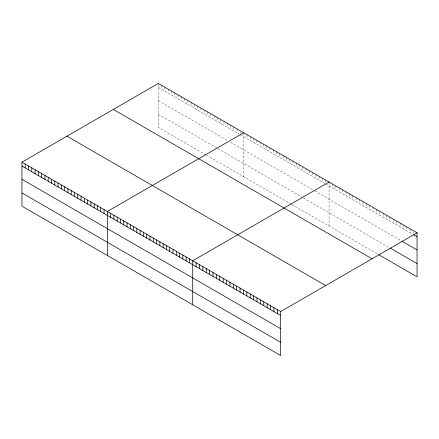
<?xml version="1.0" encoding="UTF-8"?>
<svg xmlns="http://www.w3.org/2000/svg" width="439" height="439" viewBox="0 0 439 439"><rect width="100%" height="100%" fill="white"/><g stroke="black" fill="none" stroke-linecap="round" stroke-linejoin="round"><path stroke-width="0.33" stroke-dasharray="2.19 1.65" d="M158.325 87.361L239.326 134.125M240.418 134.757L324.706 183.42M325.798 184.051L412.539 234.13M158.325 100.591L227.281 140.403M230.568 142.296L314.308 190.647M314.851 190.96L401.262 240.846M158.325 114.217L217.431 148.344M217.98 148.662L302.811 197.638M303.36 197.956L389.42 247.64M205.94 154.94L158.325 127.447L158.325 83.443M206.484 155.252L291.32 204.234M291.864 204.547L378.144 254.357M413.664 232.171L413.664 233.477M410.284 228.911L410.284 232.829M406.898 226.958L406.898 230.876M403.518 225.004L403.518 228.922M400.132 223.05L400.132 226.968M396.752 221.097L396.752 225.015M393.366 219.143L393.366 223.061M389.986 217.19L389.986 221.108M386.6 215.236L386.6 219.154M383.214 213.283L383.214 217.201M379.834 211.329L379.834 215.247M376.448 209.376L376.448 213.294M373.068 207.422L373.068 211.34M369.682 205.468L369.682 209.387M366.302 203.52L366.302 207.433M362.916 201.567L362.916 205.479M359.536 199.613L359.536 203.526M356.15 197.66L356.15 201.572M352.764 195.706L352.764 199.619M349.384 193.753L349.384 197.665M345.998 191.799L345.998 195.712M342.618 189.846L342.618 193.764M339.232 187.892L339.232 191.81M335.851 185.938L335.851 189.857M332.466 183.985L332.466 187.903M329.085 182.031L329.085 226.036M325.798 180.133L325.798 182.745M322.517 178.239L322.517 182.158M319.23 176.341L319.23 180.259M315.948 174.448L315.948 178.366M312.661 172.549L312.661 176.467M309.38 170.656L309.38 174.574M306.098 168.757L306.098 172.675M302.811 166.864L302.811 170.782M299.53 164.965L299.53 168.883M296.243 163.072L296.243 166.99M292.961 161.173L292.961 165.091M289.674 159.28L289.674 163.198M286.393 157.381L286.393 161.3M283.111 155.488L283.111 159.406M279.824 153.59L279.824 157.508M276.543 151.696L276.543 155.615M273.256 149.798L273.256 153.716M269.974 147.905L269.974 151.823M266.692 146.011L266.692 149.924M263.405 144.113L263.405 148.031M260.124 142.22L260.124 146.132M256.837 140.321L256.837 144.239M253.555 138.428L253.555 142.34M250.268 136.529L250.268 140.447M246.987 134.636L246.987 138.548M243.705 132.737L243.705 176.741M240.418 132.144L240.418 133.451M237.137 128.945L237.137 132.863M233.85 127.052L233.85 130.965M230.568 125.153L230.568 129.071M227.281 123.26L227.281 127.173M224 121.362L224 125.28M220.718 119.468L220.718 123.381M217.431 117.57L217.431 121.488M214.15 115.677L214.15 119.589M210.863 113.778L210.863 117.696M207.581 111.885L207.581 115.797M204.3 109.986L204.3 113.904M201.013 108.093L201.013 112.005M197.731 106.194L197.731 110.112M194.444 104.301L194.444 108.213M191.163 102.402L191.163 106.32M187.876 100.509L187.876 104.422M184.594 98.61L184.594 102.528M181.312 96.717L181.312 100.63M178.025 94.819L178.025 98.737M174.744 92.925L174.744 96.838M171.457 91.027L171.457 94.945M168.175 89.133L168.175 93.046M164.888 87.235L164.888 91.153M161.607 85.342L161.607 89.254"/><path stroke-width="0.66" d="M21.95 162.178L280.675 311.553L280.675 355.557L21.95 206.182L21.95 162.178L158.325 83.443L417.05 232.818L417.05 276.822L378.703 254.686M243.705 132.737L107.33 211.472L107.33 255.476M329.085 182.031L192.71 260.766L192.71 304.77M280.675 311.553L417.05 232.818M413.664 234.783L417.05 236.736M401.822 241.176L417.05 249.961M389.986 247.964L417.05 263.592M113.322 109.426L372.047 258.801M66.953 136.194L325.678 285.569M21.95 166.096L280.675 315.471M21.95 179.326L280.675 328.696M21.95 192.951L280.675 342.327M277.294 309.599L277.294 313.517M273.909 307.646L273.909 311.564M270.528 305.692L270.528 309.61M267.142 303.739L267.142 307.657M263.762 301.785L263.762 305.703M260.376 299.832L260.376 303.75M256.991 297.878L256.991 301.796M253.61 295.924L253.61 299.842M250.225 293.971L250.225 297.889M246.844 292.017L246.844 295.935M243.458 290.064L243.458 293.982M240.078 288.11L240.078 292.028M236.692 286.157L236.692 290.075M233.312 284.203L233.312 288.121M229.926 282.25L229.926 286.168M226.54 280.301L226.54 284.214M223.16 278.348L223.16 282.261M219.774 276.394L219.774 280.307M216.394 274.441L216.394 278.353M213.008 272.487L213.008 276.4M209.628 270.534L209.628 274.446M206.242 268.58L206.242 272.493M202.862 266.627L202.862 270.539M199.476 264.673L199.476 268.591M196.09 262.72L196.09 266.638M189.423 258.867L189.423 262.785M186.141 256.974L186.141 260.892M182.86 255.075L182.86 258.994M179.573 253.182L179.573 257.1M176.291 251.284L176.291 255.202M173.004 249.39L173.004 253.308M169.723 247.492L169.723 251.41M166.441 245.599L166.441 249.517M163.154 243.7L163.154 247.618M159.873 241.807L159.873 245.725M156.586 239.908L156.586 243.826M153.304 238.015L153.304 241.933M150.017 236.116L150.017 240.034M146.736 234.223L146.736 238.141M143.454 232.324L143.454 236.242M140.167 230.431L140.167 234.349M136.886 228.532L136.886 232.451M133.599 226.639L133.599 230.557M130.317 224.741L130.317 228.659M127.03 222.847L127.03 226.765M123.749 220.949L123.749 224.867M120.467 219.056L120.467 222.974M117.18 217.157L117.18 221.075M113.899 215.264L113.899 219.182M110.612 213.365L110.612 217.283M104.048 209.573L104.048 213.491M100.761 207.68L100.761 211.598M97.48 205.787L97.48 209.699M94.193 203.888L94.193 207.806M90.911 201.995L90.911 205.907M87.624 200.096L87.624 204.014M84.343 198.203L84.343 202.116M81.061 196.304L81.061 200.222M77.774 194.411L77.774 198.324M74.493 192.512L74.493 196.431M71.206 190.619L71.206 194.532M67.924 188.721L67.924 192.639M64.637 186.827L64.637 190.74M61.356 184.929L61.356 188.847M58.074 183.036L58.074 186.948M54.787 181.137L54.787 185.055M51.506 179.244L51.506 183.156M48.219 177.345L48.219 181.263M44.937 175.452L44.937 179.364M41.656 173.553L41.656 177.471M38.369 171.66L38.369 175.573M35.087 169.761L35.087 173.679M31.8 167.868L31.8 171.781M28.519 165.969L28.519 169.888M25.232 164.076L25.232 167.989"/></g></svg>
